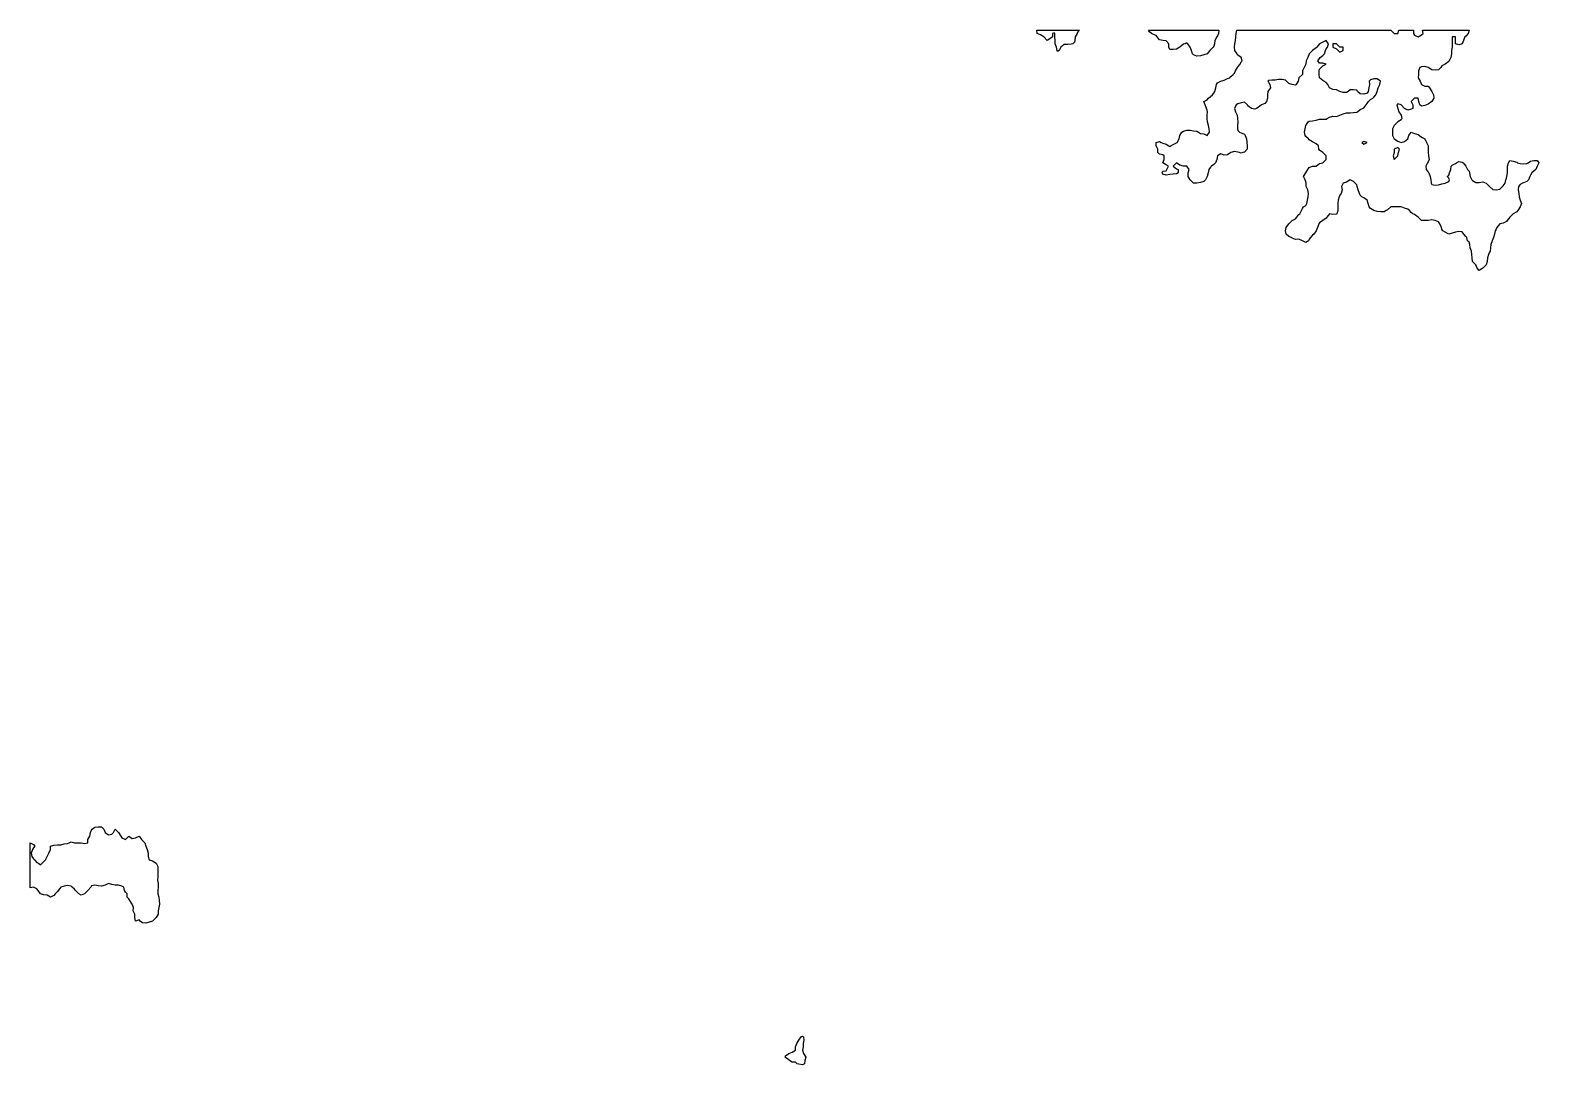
# Model space of a CAD drawing. Header units: metres. Extents: x 0 to 226, y 99 to 254.
import ezdxf

# ---------------------------------------------------------------- set-up
doc = ezdxf.new("R2010")
doc.units = ezdxf.units.M
doc.layers.add('relief', color=7, linetype='Continuous')

msp = doc.modelspace()

# ---------------------------------------------------------------- linework, layer by layer
at = {"layer": 'relief'}
for points in [[(153.34, 252.98), (153.32, 253.49), (153.21, 253.62), (152.96, 253.49), (152.96, 252.98), (152.71, 252.81), (152.2, 252.47), (151.69, 252.98), (151.18, 253.29), (150.67, 253.49), (150.61, 254), (150.67, 254), (151.18, 254), (151.69, 254), (152.2, 254), (152.71, 254), (153.21, 254), (153.72, 254), (154.23, 254), (154.74, 254), (155.25, 254), (155.76, 254), (156.27, 254), (156.78, 254), (157.03, 254), (156.78, 253.75), (156.65, 253.49), (156.37, 252.98), (156.33, 252.47), (156.27, 252.22), (156.01, 251.96), (155.76, 251.88), (155.25, 251.86), (154.74, 251.84), (154.23, 251.45), (153.98, 250.95), (153.72, 250.82), (153.66, 250.95), (153.58, 251.45), (153.38, 251.96), (153.38, 252.47), (153.34, 252.98)], [(173.24, 251.96), (173.07, 252.09), (172.81, 251.96), (172.56, 251.89), (172.05, 251.45), (171.54, 251.15), (171.03, 251.12), (170.52, 251.12), (170.39, 251.45), (170.38, 251.96), (170.01, 252.39), (169.5, 252.47), (168.99, 252.56), (168.63, 252.98), (168.48, 253.19), (167.98, 253.41), (167.81, 253.49), (167.47, 253.75), (167.34, 254), (167.47, 254), (167.98, 254), (168.48, 254), (168.99, 254), (169.5, 254), (170.01, 254), (170.52, 254), (171.03, 254), (171.54, 254), (172.05, 254), (172.56, 254), (173.07, 254), (173.58, 254), (174.08, 254), (174.59, 254), (175.1, 254), (175.61, 254), (176.12, 254), (176.63, 254), (177.14, 254), (177.65, 254), (177.85, 254), (177.82, 253.49), (177.65, 253.15), (177.55, 252.98), (177.27, 252.47), (177.22, 251.96), (177.14, 251.62), (177.01, 251.45), (176.63, 251.07), (176.5, 250.95), (176.12, 250.44), (175.61, 250.31), (175.1, 250.18), (174.59, 250.13), (174.08, 250.31), (173.91, 250.44), (173.78, 250.95), (173.58, 251.45), (173.24, 251.96)], [(173.27, 232.62), (173.45, 233.13), (173.07, 233.64), (172.56, 233.64), (172.05, 233.81), (171.54, 234.15), (171.03, 233.64), (171.54, 233.26), (171.79, 233.13), (171.79, 232.62), (171.54, 232.49), (171.03, 232.45), (170.52, 232.37), (170.01, 232.28), (169.5, 232.45), (169.38, 232.62), (169.5, 232.88), (170.01, 232.96), (170.1, 233.13), (170.35, 233.64), (170.01, 233.84), (169.5, 234.15), (169.67, 234.66), (169.67, 235.17), (169.5, 235.34), (168.99, 235.42), (168.74, 235.68), (168.74, 236.18), (168.48, 236.69), (168.48, 237.2), (168.99, 237.33), (169.25, 237.2), (169.5, 237.1), (170.01, 236.95), (170.39, 236.69), (170.52, 236.52), (170.69, 236.69), (171.03, 236.86), (171.54, 237.12), (171.61, 237.2), (171.93, 237.71), (172.05, 238.22), (172.35, 238.73), (172.56, 238.87), (173.07, 239.02), (173.58, 239.03), (174.08, 238.95), (174.59, 238.87), (174.8, 238.73), (175.1, 238.51), (175.61, 238.47), (176.12, 238.22), (176.46, 238.73), (176.43, 239.24), (176.34, 239.75), (176.19, 240.26), (176.12, 240.77), (176.12, 241.27), (176.18, 241.78), (176.12, 242.04), (176.04, 242.29), (175.81, 242.8), (175.61, 243.31), (176.12, 243.57), (176.32, 243.82), (176.63, 244.07), (176.93, 244.33), (177.14, 244.58), (177.28, 244.84), (177.42, 245.35), (177.53, 245.86), (177.65, 246.11), (178.16, 246.36), (178.67, 246.52), (179.17, 246.78), (179.51, 246.87), (179.68, 247.04), (180.02, 247.38), (180.19, 247.55), (180.34, 247.89), (180.64, 248.4), (180.7, 248.5), (181.04, 248.91), (181.21, 249.25), (181.38, 249.42), (181.21, 249.93), (180.7, 250.27), (180.62, 250.44), (180.26, 250.95), (180.19, 251.45), (180.26, 251.96), (180.36, 252.47), (180.42, 252.98), (180.48, 253.49), (180.57, 254), (180.7, 254), (181.21, 254), (181.72, 254), (182.23, 254), (182.74, 254), (183.25, 254), (183.76, 254), (184.26, 254), (184.77, 254), (185.28, 254), (185.79, 254), (186.3, 254), (186.81, 254), (187.32, 254), (187.83, 254), (188.34, 254), (188.85, 254), (189.35, 254), (189.86, 254), (190.37, 254), (190.88, 254), (191.39, 254), (191.9, 254), (192.41, 254), (192.92, 254), (193.43, 254), (193.94, 254), (194.44, 254), (194.95, 254), (195.46, 254), (195.97, 254), (196.48, 254), (196.99, 254), (197.5, 254), (198.01, 254), (198.52, 254), (199.03, 254), (199.54, 254), (200.04, 254), (200.55, 254), (201.06, 254), (201.57, 254), (202.08, 254), (202.59, 254), (203.1, 254), (203.61, 254), (204.12, 253.49), (204.63, 253.49), (204.79, 254), (205.13, 254), (205.64, 254), (206.15, 254), (206.66, 254), (207, 254), (207, 253.49), (207.17, 253.24), (207.68, 252.98), (208.19, 253.32), (208.44, 253.49), (208.36, 254), (208.7, 254), (209.21, 254), (209.72, 254), (210.22, 254), (210.73, 254), (211.24, 254), (211.75, 254), (212.26, 254), (212.77, 254), (213.28, 254), (213.79, 254), (214.3, 254), (214.81, 254), (215.31, 254), (215.19, 253.49), (214.81, 253.11), (214.7, 252.98), (214.5, 252.47), (214.3, 251.96), (213.79, 251.79), (213.28, 251.96), (213.28, 252.47), (213.28, 252.98), (212.77, 252.98), (212.77, 252.47), (212.77, 251.96), (212.77, 251.45), (212.67, 250.95), (212.7, 250.44), (212.6, 249.93), (212.35, 249.42), (212.26, 249.29), (211.75, 248.91), (211.24, 248.66), (211.07, 248.4), (210.73, 248.06), (210.22, 248.02), (209.72, 248.06), (209.21, 248.4), (208.7, 248.55), (208.19, 248.5), (207.93, 248.4), (207.76, 247.89), (207.76, 247.38), (207.68, 246.87), (207.97, 246.36), (208.19, 245.86), (208.7, 245.6), (209.21, 245.6), (209.41, 245.35), (209.72, 244.84), (209.97, 244.33), (210.05, 243.82), (209.72, 243.31), (209.21, 242.93), (208.95, 242.8), (208.7, 242.73), (208.19, 242.63), (207.93, 242.8), (207.78, 243.31), (207.68, 243.82), (207.17, 243.82), (206.66, 243.31), (206.92, 242.8), (206.92, 242.29), (206.66, 242.17), (206.15, 242.04), (205.64, 242.29), (205.13, 242.8), (204.63, 242.97), (204.5, 242.8), (204.63, 242.29), (204.79, 241.78), (205.13, 241.27), (205.26, 240.77), (205.13, 240.6), (204.63, 240.26), (204.12, 239.75), (203.86, 239.24), (203.86, 238.73), (203.86, 238.22), (204.12, 237.71), (204.63, 237.37), (205.13, 237.2), (205.64, 237.33), (206.15, 237.71), (206.32, 238.22), (206.66, 238.73), (207.17, 238.53), (207.68, 238.39), (207.88, 238.22), (208.19, 237.97), (208.7, 237.71), (208.95, 237.2), (209.21, 236.69), (209.21, 236.18), (209.21, 235.68), (209.26, 235.17), (209.32, 234.66), (209.21, 234.28), (209.1, 234.15), (208.84, 233.64), (208.9, 233.13), (209.21, 232.75), (209.29, 232.62), (209.5, 232.11), (209.57, 231.6), (209.64, 231.09), (209.72, 230.92), (210.22, 230.79), (210.73, 230.84), (211.24, 230.99), (211.75, 231.09), (212.26, 231.35), (212.36, 231.6), (212.26, 231.86), (212.01, 232.11), (212.26, 232.28), (212.39, 232.62), (212.58, 233.13), (212.62, 233.64), (212.77, 233.81), (213.28, 234.05), (213.45, 234.15), (213.79, 234.35), (214.3, 234.25), (214.42, 234.15), (214.81, 233.64), (215.06, 233.13), (215.31, 232.88), (215.37, 232.62), (215.46, 232.11), (215.72, 231.6), (215.82, 231.48), (216.33, 231.22), (216.84, 231.22), (217.35, 231.3), (217.86, 231.09), (218.37, 230.59), (218.88, 230.16), (219.39, 230.08), (219.9, 230.22), (220.32, 230.59), (220.4, 230.71), (220.71, 231.09), (220.81, 231.6), (220.91, 231.86), (220.98, 232.11), (221.04, 232.62), (221.08, 233.13), (221.06, 233.64), (221.22, 234.15), (221.42, 234.49), (221.93, 234.4), (222.44, 234.22), (222.54, 234.15), (222.95, 234.03), (223.46, 234), (223.97, 234.05), (224.17, 234.15), (224.48, 234.4), (224.99, 234.49), (225.49, 234.49), (225.75, 234.15), (225.49, 233.64), (225.29, 233.13), (224.99, 232.88), (224.68, 232.62), (224.48, 232.28), (224.42, 232.11), (224.19, 231.6), (223.97, 231.35), (223.46, 231.17), (223.29, 231.09), (222.95, 230.89), (222.7, 230.59), (222.64, 230.08), (222.75, 229.57), (222.8, 229.06), (222.95, 228.55), (223.15, 228.04), (222.95, 227.53), (222.61, 227.02), (222.44, 226.82), (221.93, 226.51), (221.42, 226), (221, 225.49), (220.91, 225.37), (220.4, 225.11), (219.9, 224.99), (219.47, 224.48), (219.39, 224.22), (219.22, 223.97), (219.13, 223.46), (218.96, 222.95), (218.88, 222.7), (218.78, 222.44), (218.59, 221.93), (218.54, 221.42), (218.45, 220.91), (218.37, 220.79), (218.23, 220.4), (218.05, 219.9), (218, 219.39), (217.86, 218.88), (217.35, 218.37), (216.84, 218.03), (216.5, 218.37), (216.33, 218.88), (215.82, 219.39), (215.76, 219.9), (215.72, 220.4), (215.68, 220.91), (215.5, 221.42), (215.43, 221.93), (215.31, 222.27), (215.06, 222.44), (214.98, 222.95), (214.81, 223.12), (214.55, 223.46), (214.3, 223.8), (213.79, 223.87), (213.28, 223.75), (212.77, 223.63), (212.26, 223.46), (211.75, 223.76), (211.41, 223.97), (211.24, 224.22), (211.19, 224.48), (210.94, 224.99), (210.73, 225.33), (210.22, 225.49), (209.72, 225.6), (209.21, 225.49), (208.7, 225.49), (208.19, 225.49), (207.68, 226), (207.17, 226.41), (206.92, 226.51), (206.66, 226.68), (206.41, 227.02), (206.15, 227.19), (205.64, 227.36), (205.13, 227.53), (204.63, 227.53), (204.12, 227.53), (203.61, 227.53), (203.1, 227.12), (202.93, 227.02), (202.59, 226.82), (202.08, 226.82), (201.57, 226.83), (201.06, 227.02), (200.55, 227.31), (200.36, 227.53), (200.23, 228.04), (200.04, 228.55), (199.54, 228.89), (199.28, 229.06), (199.03, 229.31), (198.92, 229.57), (198.71, 230.08), (198.58, 230.59), (198.52, 230.84), (198.26, 231.09), (198.01, 231.35), (197.5, 231.6), (196.99, 231.26), (196.48, 231.09), (196.23, 230.59), (196.31, 230.08), (196.18, 229.57), (195.97, 229.31), (195.86, 229.06), (195.74, 228.55), (195.67, 228.04), (195.65, 227.53), (195.65, 227.02), (195.51, 226.51), (195.46, 226.45), (194.95, 226.43), (194.44, 226.51), (194.02, 226), (193.94, 225.88), (193.43, 225.49), (192.92, 225.16), (192.82, 224.99), (192.64, 224.48), (192.41, 223.97), (192.07, 223.46), (191.9, 223.29), (191.56, 222.95), (191.39, 222.7), (191.26, 222.44), (190.88, 222.22), (190.37, 222.44), (189.86, 222.7), (189.35, 222.66), (188.85, 222.87), (188.68, 222.95), (188.34, 223.12), (187.93, 223.46), (187.83, 223.97), (187.95, 224.48), (188.34, 224.99), (188.85, 225.49), (189.35, 225.75), (189.52, 226), (189.86, 226.41), (189.97, 226.51), (190.25, 227.02), (190.37, 227.28), (190.54, 227.53), (190.88, 227.73), (191.05, 228.04), (191.14, 228.55), (191.21, 229.06), (191.26, 229.57), (191.19, 230.08), (190.95, 230.59), (190.94, 231.09), (190.88, 231.35), (190.78, 231.6), (190.54, 232.11), (190.88, 232.62), (191.17, 233.13), (191.39, 233.44), (191.9, 233.64), (192.41, 233.64), (192.92, 234.02), (193.43, 234.15), (193.94, 234.66), (193.94, 235.17), (193.43, 235.68), (192.92, 236.06), (192.85, 236.18), (192.79, 236.69), (192.41, 237), (192.07, 237.2), (191.9, 237.3), (191.39, 237.58), (191.26, 237.71), (190.88, 238.09), (190.81, 238.22), (190.68, 238.73), (190.78, 239.24), (190.88, 239.75), (191.22, 240.26), (191.39, 240.37), (191.9, 240.43), (192.41, 240.51), (192.92, 240.68), (193.43, 240.7), (193.94, 240.69), (194.06, 240.77), (194.44, 240.96), (194.95, 241.12), (195.46, 241.07), (195.97, 241.27), (196.48, 241.48), (196.99, 241.64), (197.5, 241.64), (198.01, 241.66), (198.52, 241.71), (198.62, 241.78), (199.03, 242.12), (199.37, 242.29), (199.54, 242.38), (199.9, 242.8), (200.04, 243.01), (200.26, 243.31), (200.55, 243.6), (200.93, 243.82), (201.06, 243.95), (201.37, 244.33), (201.57, 244.84), (201.72, 245.35), (201.98, 245.86), (202.08, 246.36), (201.57, 246.7), (201.06, 246.73), (200.55, 246.57), (200.38, 246.36), (200.41, 245.86), (200.3, 245.35), (200.19, 244.84), (200.04, 244.58), (199.54, 244.43), (199.03, 244.46), (198.64, 244.84), (198.52, 245.01), (198.01, 245.09), (197.5, 245.09), (197.24, 244.84), (196.99, 244.67), (196.48, 244.67), (195.97, 244.84), (195.46, 245.09), (194.95, 245.14), (194.44, 245.35), (194.19, 245.86), (193.94, 246.16), (193.6, 246.36), (193.43, 246.45), (192.92, 246.87), (192.87, 247.38), (192.87, 247.89), (192.92, 248.15), (193.17, 248.4), (193.43, 248.66), (193.94, 248.91), (193.43, 249.08), (192.92, 249.08), (192.66, 249.42), (192.92, 249.76), (193.05, 249.93), (193.43, 250.23), (193.68, 250.44), (193.81, 250.95), (193.94, 251.2), (194.11, 251.45), (194.28, 251.96), (193.94, 252.47), (193.43, 252.22), (192.92, 251.96), (192.54, 251.45), (192.41, 251.33), (191.9, 250.95), (191.39, 250.44), (191.17, 249.93), (190.95, 249.42), (190.88, 248.91), (190.63, 248.4), (190.37, 247.89), (190.37, 247.38), (189.86, 246.87), (189.75, 246.36), (189.42, 245.86), (189.35, 245.78), (188.85, 245.86), (188.34, 246.03), (188, 246.36), (187.83, 246.51), (187.32, 246.59), (186.81, 246.6), (186.3, 246.52), (185.79, 246.51), (185.28, 246.47), (185.2, 246.36), (185.28, 246.2), (185.49, 245.86), (185.59, 245.35), (185.28, 244.96), (185.22, 244.84), (185.13, 244.33), (185.13, 243.82), (185, 243.31), (184.77, 243.02), (184.26, 242.8), (183.76, 242.42), (183.5, 242.29), (183.25, 242.19), (182.74, 242.29), (182.23, 242.67), (182.14, 242.8), (181.72, 243.23), (181.21, 243.14), (180.7, 242.97), (180.45, 242.8), (180.19, 242.29), (180.34, 241.78), (180.62, 241.27), (180.65, 240.77), (180.7, 240.26), (180.64, 239.75), (180.64, 239.24), (180.7, 238.98), (180.96, 238.73), (181.21, 238.63), (181.72, 238.42), (181.83, 238.22), (182.02, 237.71), (182.07, 237.2), (182.1, 236.69), (182.1, 236.18), (181.72, 235.75), (181.46, 235.68), (181.21, 235.6), (180.96, 235.68), (180.7, 235.75), (180.19, 235.85), (179.68, 235.68), (179.17, 235.34), (178.67, 235.31), (178.16, 235.47), (177.65, 235.17), (177.56, 234.66), (177.39, 234.15), (177.14, 233.89), (176.76, 233.64), (176.63, 233.51), (176.37, 233.13), (176.27, 232.62), (176.12, 232.11), (175.87, 231.6), (175.61, 231.35), (175.1, 231.22), (174.59, 231.09), (174.08, 231.09), (173.58, 231.6), (173.27, 232.11), (173.27, 232.62)], [(195.46, 251.96), (194.95, 251.96), (194.95, 251.45), (195.46, 251.2), (195.72, 250.95), (195.97, 250.69), (196.48, 250.95), (196.48, 251.45), (195.97, 251.45), (195.46, 251.96)], [(199.54, 236.95), (200.04, 237.2), (199.54, 237.33), (199.28, 237.2), (199.54, 236.95)], [(204.63, 236.44), (204.12, 236.18), (204.12, 235.68), (203.95, 235.17), (204.12, 234.66), (204.63, 235.17), (204.75, 235.68), (204.88, 236.18), (204.63, 236.44)], [(15.65, 121.66), (15.4, 122.16), (15.44, 122.67), (15.27, 123.18), (14.93, 123.69), (14.76, 123.95), (14.51, 124.2), (14.51, 124.71), (14.25, 124.96), (14.13, 125.22), (14, 125.73), (13.74, 125.85), (13.23, 126.02), (12.73, 126.02), (12.22, 126.13), (11.71, 126.24), (11.2, 126.03), (10.69, 125.85), (10.18, 125.93), (9.67, 126.03), (9.16, 125.9), (9.06, 125.73), (8.65, 125.22), (8.14, 124.71), (7.64, 124.51), (7.3, 124.71), (7.13, 124.88), (6.79, 125.22), (6.62, 125.39), (6.28, 125.73), (6.11, 125.85), (5.6, 125.98), (5.09, 125.87), (4.58, 125.73), (4.2, 125.22), (4.07, 125.05), (3.73, 124.71), (3.56, 124.45), (3.05, 124.2), (2.55, 124.51), (2.04, 124.54), (1.53, 124.71), (1.19, 125.22), (1.02, 125.47), (0.51, 125.73), (0, 125.6), (0, 125.73), (0, 126.24), (0, 126.75), (0, 127.25), (0, 127.76), (0, 128.27), (0, 128.78), (0, 129.29), (0, 129.8), (0, 130.31), (0, 130.82), (0, 131.33), (0, 131.84), (0, 132.34), (0.51, 132.09), (0.68, 131.84), (0.51, 131.58), (0.34, 131.33), (0.13, 130.82), (0.25, 130.31), (0.51, 129.93), (0.64, 129.8), (1.02, 129.42), (1.27, 129.29), (1.53, 129.04), (1.78, 129.29), (2.04, 129.55), (2.29, 129.8), (2.55, 130.31), (2.8, 130.82), (3.05, 131.33), (3.05, 131.84), (3.56, 131.98), (4.07, 132.03), (4.58, 132.05), (5.09, 132.2), (5.6, 132.27), (5.85, 132.34), (6.11, 132.51), (6.62, 132.34), (7.13, 132.34), (7.64, 132.34), (8.14, 132.24), (8.65, 132.34), (8.65, 132.85), (8.94, 133.36), (9.01, 133.87), (9.16, 134.25), (9.29, 134.38), (9.67, 134.69), (10.18, 134.72), (10.69, 134.72), (11.03, 134.38), (11.2, 133.87), (11.71, 133.53), (12.22, 133.62), (12.47, 133.87), (12.73, 134.38), (13.23, 133.87), (13.57, 133.36), (13.74, 133.11), (14.25, 132.85), (14.76, 133.36), (15.27, 133.02), (15.78, 133.11), (16.29, 133.36), (16.67, 132.85), (16.8, 132.68), (17.14, 132.34), (17.31, 131.84), (17.51, 131.33), (17.65, 130.82), (17.65, 130.31), (17.82, 129.8), (18.32, 129.63), (18.83, 129.29), (19.09, 128.78), (19.09, 128.27), (19.09, 127.76), (19.09, 127.25), (19.04, 126.75), (19.14, 126.24), (19.14, 125.73), (19.09, 125.22), (19.12, 124.71), (19.24, 124.2), (19.29, 123.69), (19.34, 123.18), (19.26, 122.67), (19.14, 122.16), (19.17, 121.66), (18.83, 121.15), (18.32, 120.64), (17.82, 120.47), (17.31, 120.33), (16.8, 120.38), (16.46, 120.64), (16.29, 120.81), (15.78, 120.64), (15.65, 121.15), (15.65, 121.66)], [(113.51, 99.85), (113, 100.2), (112.95, 100.28), (113, 100.45), (113.51, 100.79), (114.02, 100.99), (114.53, 101.29), (114.53, 101.8), (114.7, 102.31), (115.04, 102.82), (115.38, 103.33), (115.55, 103.43), (115.72, 103.33), (115.75, 102.82), (115.67, 102.31), (115.65, 101.8), (115.55, 101.29), (115.72, 100.79), (116.06, 100.28), (115.93, 99.77), (115.89, 99.26), (115.55, 99.11), (115.04, 99.2), (114.78, 99.26), (114.53, 99.51), (114.02, 99.51), (113.64, 99.77), (113.51, 99.85)]]:
    msp.add_lwpolyline(points, close=True, dxfattribs=at)

doc.saveas('drawing.dxf')
